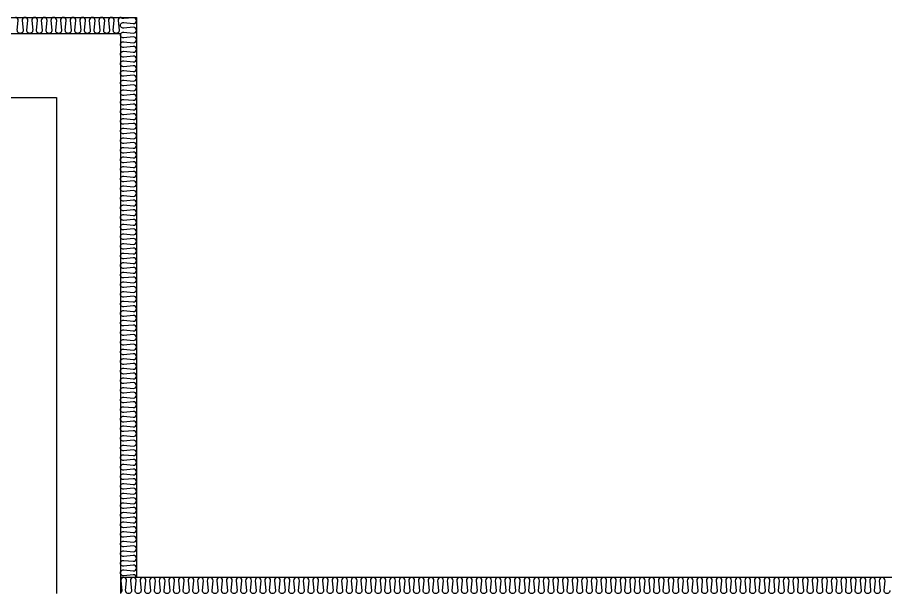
# Model space of a CAD drawing. Header units: millimetres. Extents: x -95754 to 177808, y 34455 to 150605.
# Drawn here: x 172381 to 175094, y 135205 to 137005 of the extents above; entities that cross this region are included whole.
import ezdxf

# ---------------------------------------------------------------- set-up
doc = ezdxf.new("R2010")
doc.units = ezdxf.units.MM
doc.header["$LTSCALE"] = 300
doc.layers.add('A-WALL-D', color=7, linetype='Continuous')
doc.layers.add('ISL', color=251, linetype='Continuous')

msp = doc.modelspace()

# ---------------------------------------------------------------- linework, layer by layer
at = {"layer": 'A-WALL-D', "elevation": 0}
for points in [[(170953.6, 136955), (172703.6, 136955), (172703.6, 135205)], [(170953.6, 136755), (172503.6, 136755), (172503.6, 135205)]]:
    msp.add_lwpolyline(points, dxfattribs=at)
at = {"layer": 'ISL', "elevation": 0}
for points in [[(171003.6, 137005), (172753.6, 137005), (172753.6, 135255)], [(177003.6, 135445), (177003.6, 135255), (172703.6, 135255)]]:
    msp.add_lwpolyline(points, dxfattribs=at)
for points in [[(172705.1, 137005, 0.44469), (172696.1, 136995), (172699.1, 136965, -1.108889), (172681.1, 136965), (172684.1, 136995, 0.44469), (172675.1, 137005, 0.44469), (172666.1, 136995), (172669.1, 136965, -1.108889), (172651.1, 136965), (172654.1, 136995, 0.44469), (172645.1, 137005, 0.44469), (172636.1, 136995), (172639.1, 136965, -1.108889), (172621.1, 136965), (172624.1, 136995, 0.44469), (172615.1, 137005, 0.44469), (172606.1, 136995), (172609.1, 136965, -1.108889), (172591.1, 136965), (172594.1, 136995, 0.44469), (172585.1, 137005, 0.44469), (172576.1, 136995), (172579.1, 136965, -1.108889), (172561.1, 136965), (172564.1, 136995, 0.44469), (172555.1, 137005, 0.44469), (172546.1, 136995), (172549.1, 136965, -1.108889), (172531.1, 136965), (172534.1, 136995, 0.44469), (172525.1, 137005, 0.44469), (172516.1, 136995), (172519.1, 136965, -1.108889), (172501.1, 136965), (172504.1, 136995, 0.44469), (172495.1, 137005, 0.44469), (172486.1, 136995), (172489.1, 136965, -1.108889), (172471.1, 136965), (172474.1, 136995, 0.44469), (172465.1, 137005, 0.44469), (172456.1, 136995), (172459.1, 136965, -1.108889), (172441.1, 136965), (172444.1, 136995, 0.44469), (172435.1, 137005, 0.44469), (172426.1, 136995), (172429.1, 136965, -1.108889), (172411.1, 136965), (172414.1, 136995, 0.44469), (172405.1, 137005, 0.44469), (172396.1, 136995), (172399.1, 136965, -1.108889), (172381.1, 136965), (172384.1, 136995, 0.44469), (172375.1, 137005, 0.44469)], [(172753.6, 135255, 0.44469), (172743.6, 135264), (172713.6, 135261, -1.108889), (172713.6, 135279), (172743.6, 135276, 0.44469), (172753.6, 135285, 0.44469), (172743.6, 135294), (172713.6, 135291, -1.108889), (172713.6, 135309), (172743.6, 135306, 0.44469), (172753.6, 135315, 0.44469), (172743.6, 135324), (172713.6, 135321, -1.108889), (172713.6, 135339), (172743.6, 135336, 0.44469), (172753.6, 135345, 0.44469), (172743.6, 135354), (172713.6, 135351, -1.108889), (172713.6, 135369), (172743.6, 135366, 0.44469), (172753.6, 135375, 0.44469), (172743.6, 135384), (172713.6, 135381, -1.108889), (172713.6, 135399), (172743.6, 135396, 0.44469), (172753.6, 135405, 0.44469), (172743.6, 135414), (172713.6, 135411, -1.108889), (172713.6, 135429), (172743.6, 135426, 0.44469), (172753.6, 135435, 0.44469), (172743.6, 135444), (172713.6, 135441, -1.108889), (172713.6, 135459), (172743.6, 135456, 0.44469), (172753.6, 135465, 0.44469), (172743.6, 135474), (172713.6, 135471, -1.108889), (172713.6, 135489), (172743.6, 135486, 0.44469), (172753.6, 135495, 0.44469), (172743.6, 135504), (172713.6, 135501, -1.108889), (172713.6, 135519), (172743.6, 135516, 0.44469), (172753.6, 135525, 0.44469), (172743.6, 135534), (172713.6, 135531, -1.108889), (172713.6, 135549), (172743.6, 135546, 0.44469), (172753.6, 135555, 0.44469), (172743.6, 135564), (172713.6, 135561, -1.108889), (172713.6, 135579), (172743.6, 135576, 0.44469), (172753.6, 135585, 0.44469), (172743.6, 135594), (172713.6, 135591, -1.108889), (172713.6, 135609), (172743.6, 135606, 0.44469), (172753.6, 135615, 0.44469), (172743.6, 135624), (172713.6, 135621, -1.108889), (172713.6, 135639), (172743.6, 135636, 0.44469), (172753.6, 135645, 0.44469), (172743.6, 135654), (172713.6, 135651, -1.108889), (172713.6, 135669), (172743.6, 135666, 0.44469), (172753.6, 135675, 0.44469), (172743.6, 135684), (172713.6, 135681, -1.108889), (172713.6, 135699), (172743.6, 135696, 0.44469), (172753.6, 135705, 0.44469), (172743.6, 135714), (172713.6, 135711, -1.108889), (172713.6, 135729), (172743.6, 135726, 0.44469), (172753.6, 135735, 0.44469), (172743.6, 135744), (172713.6, 135741, -1.108889), (172713.6, 135759), (172743.6, 135756, 0.44469), (172753.6, 135765, 0.44469), (172743.6, 135774), (172713.6, 135771, -1.108889), (172713.6, 135789), (172743.6, 135786, 0.44469), (172753.6, 135795, 0.44469), (172743.6, 135804), (172713.6, 135801, -1.108889), (172713.6, 135819), (172743.6, 135816, 0.44469), (172753.6, 135825, 0.44469), (172743.6, 135834), (172713.6, 135831, -1.108889), (172713.6, 135849), (172743.6, 135846, 0.44469), (172753.6, 135855, 0.44469), (172743.6, 135864), (172713.6, 135861, -1.108889), (172713.6, 135879), (172743.6, 135876, 0.44469), (172753.6, 135885, 0.44469), (172743.6, 135894), (172713.6, 135891, -1.108889), (172713.6, 135909), (172743.6, 135906, 0.44469), (172753.6, 135915, 0.44469), (172743.6, 135924), (172713.6, 135921, -1.108889), (172713.6, 135939), (172743.6, 135936, 0.44469), (172753.6, 135945, 0.44469), (172743.6, 135954), (172713.6, 135951, -1.108889), (172713.6, 135969), (172743.6, 135966, 0.44469), (172753.6, 135975, 0.44469), (172743.6, 135984), (172713.6, 135981, -1.108889), (172713.6, 135999), (172743.6, 135996, 0.44469), (172753.6, 136005, 0.44469), (172743.6, 136014), (172713.6, 136011, -1.108889), (172713.6, 136029), (172743.6, 136026, 0.44469), (172753.6, 136035, 0.44469), (172743.6, 136044), (172713.6, 136041, -1.108889), (172713.6, 136059), (172743.6, 136056, 0.44469), (172753.6, 136065, 0.44469), (172743.6, 136074), (172713.6, 136071, -1.108889), (172713.6, 136089), (172743.6, 136086, 0.44469), (172753.6, 136095, 0.44469), (172743.6, 136104), (172713.6, 136101, -1.108889), (172713.6, 136119), (172743.6, 136116, 0.44469), (172753.6, 136125, 0.44469), (172743.6, 136134), (172713.6, 136131, -1.108889), (172713.6, 136149), (172743.6, 136146, 0.44469), (172753.6, 136155, 0.44469), (172743.6, 136164), (172713.6, 136161, -1.108889), (172713.6, 136179), (172743.6, 136176, 0.44469), (172753.6, 136185, 0.44469), (172743.6, 136194), (172713.6, 136191, -1.108889), (172713.6, 136209), (172743.6, 136206, 0.44469), (172753.6, 136215, 0.44469), (172743.6, 136224), (172713.6, 136221, -1.108889), (172713.6, 136239), (172743.6, 136236, 0.44469), (172753.6, 136245, 0.44469), (172743.6, 136254), (172713.6, 136251, -1.108889), (172713.6, 136269), (172743.6, 136266, 0.44469), (172753.6, 136275, 0.44469), (172743.6, 136284), (172713.6, 136281, -1.108889), (172713.6, 136299), (172743.6, 136296, 0.44469), (172753.6, 136305, 0.44469), (172743.6, 136314), (172713.6, 136311, -1.108889), (172713.6, 136329), (172743.6, 136326, 0.44469), (172753.6, 136335, 0.44469), (172743.6, 136344), (172713.6, 136341, -1.108889), (172713.6, 136359), (172743.6, 136356, 0.44469), (172753.6, 136365, 0.44469), (172743.6, 136374), (172713.6, 136371, -1.108889), (172713.6, 136389), (172743.6, 136386, 0.44469), (172753.6, 136395, 0.44469), (172743.6, 136404), (172713.6, 136401, -1.108889), (172713.6, 136419), (172743.6, 136416, 0.44469), (172753.6, 136425, 0.44469), (172743.6, 136434), (172713.6, 136431, -1.108889), (172713.6, 136449), (172743.6, 136446, 0.44469), (172753.6, 136455, 0.44469), (172743.6, 136464), (172713.6, 136461, -1.108889), (172713.6, 136479), (172743.6, 136476, 0.44469), (172753.6, 136485, 0.44469), (172743.6, 136494), (172713.6, 136491, -1.108889), (172713.6, 136509), (172743.6, 136506, 0.44469), (172753.6, 136515, 0.44469), (172743.6, 136524), (172713.6, 136521, -1.108889), (172713.6, 136539), (172743.6, 136536, 0.44469), (172753.6, 136545, 0.44469), (172743.6, 136554), (172713.6, 136551, -1.108889), (172713.6, 136569), (172743.6, 136566, 0.44469), (172753.6, 136575, 0.44469), (172743.6, 136584), (172713.6, 136581, -1.108889), (172713.6, 136599), (172743.6, 136596, 0.44469), (172753.6, 136605, 0.44469), (172743.6, 136614), (172713.6, 136611, -1.108889), (172713.6, 136629), (172743.6, 136626, 0.44469), (172753.6, 136635, 0.44469), (172743.6, 136644), (172713.6, 136641, -1.108889), (172713.6, 136659), (172743.6, 136656, 0.44469), (172753.6, 136665, 0.44469), (172743.6, 136674), (172713.6, 136671, -1.108889), (172713.6, 136689), (172743.6, 136686, 0.44469), (172753.6, 136695, 0.44469), (172743.6, 136704), (172713.6, 136701, -1.108889), (172713.6, 136719), (172743.6, 136716, 0.44469), (172753.6, 136725, 0.44469), (172743.6, 136734), (172713.6, 136731, -1.108889), (172713.6, 136749), (172743.6, 136746, 0.44469), (172753.6, 136755, 0.44469), (172743.6, 136764), (172713.6, 136761, -1.108889), (172713.6, 136779), (172743.6, 136776, 0.44469), (172753.6, 136785, 0.44469), (172743.6, 136794), (172713.6, 136791, -1.108889), (172713.6, 136809), (172743.6, 136806, 0.44469), (172753.6, 136815, 0.44469), (172743.6, 136824), (172713.6, 136821, -1.108889), (172713.6, 136839), (172743.6, 136836, 0.44469), (172753.6, 136845, 0.44469), (172743.6, 136854), (172713.6, 136851, -1.108889), (172713.6, 136869), (172743.6, 136866, 0.44469), (172753.6, 136875, 0.44469), (172743.6, 136884), (172713.6, 136881, -1.108889), (172713.6, 136899), (172743.6, 136896, 0.44469), (172753.6, 136905, 0.44469), (172743.6, 136914), (172713.6, 136911, -1.108889), (172713.6, 136929), (172743.6, 136926, 0.44469), (172753.6, 136935, 0.44469), (172743.6, 136944), (172713.6, 136941, -1.108889), (172713.6, 136959), (172743.6, 136956, 0.44469), (172753.6, 136965, 0.44469), (172743.6, 136974), (172713.6, 136971, -1.108889), (172713.6, 136989), (172743.6, 136986, 0.44469), (172753.6, 136995, 0.44469), (172743.6, 137004), (172713.6, 137001, -0.279402), (172705.1, 137005)], [(175107.6, 135215, -1.108889), (175089.6, 135215), (175092.6, 135245, 0.44469), (175083.6, 135255, 0.44469), (175074.6, 135245), (175077.6, 135215, -1.108889), (175059.6, 135215), (175062.6, 135245, 0.44469), (175053.6, 135255, 0.44469), (175044.6, 135245), (175047.6, 135215, -1.108889), (175029.6, 135215), (175032.6, 135245, 0.44469), (175023.6, 135255, 0.44469), (175014.6, 135245), (175017.6, 135215, -1.108889), (174999.6, 135215), (175002.6, 135245, 0.44469), (174993.6, 135255, 0.44469), (174984.6, 135245), (174987.6, 135215, -1.108889), (174969.6, 135215), (174972.6, 135245, 0.44469), (174963.6, 135255, 0.44469), (174954.6, 135245), (174957.6, 135215, -1.108889), (174939.6, 135215), (174942.6, 135245, 0.44469), (174933.6, 135255, 0.44469), (174924.6, 135245), (174927.6, 135215, -1.108889), (174909.6, 135215), (174912.6, 135245, 0.44469), (174903.6, 135255, 0.44469), (174894.6, 135245), (174897.6, 135215, -1.108889), (174879.6, 135215), (174882.6, 135245, 0.44469), (174873.6, 135255, 0.44469), (174864.6, 135245), (174867.6, 135215, -1.108889), (174849.6, 135215), (174852.6, 135245, 0.44469), (174843.6, 135255, 0.44469), (174834.6, 135245), (174837.6, 135215, -1.108889), (174819.6, 135215), (174822.6, 135245, 0.44469), (174813.6, 135255, 0.44469), (174804.6, 135245), (174807.6, 135215, -1.108889), (174789.6, 135215), (174792.6, 135245, 0.44469), (174783.6, 135255, 0.44469), (174774.6, 135245), (174777.6, 135215, -1.108889), (174759.6, 135215), (174762.6, 135245, 0.44469), (174753.6, 135255, 0.44469), (174744.6, 135245), (174747.6, 135215, -1.108889), (174729.6, 135215), (174732.6, 135245, 0.44469), (174723.6, 135255, 0.44469), (174714.6, 135245), (174717.6, 135215, -1.108889), (174699.6, 135215), (174702.6, 135245, 0.44469), (174693.6, 135255, 0.44469), (174684.6, 135245), (174687.6, 135215, -1.108889), (174669.6, 135215), (174672.6, 135245, 0.44469), (174663.6, 135255, 0.44469), (174654.6, 135245), (174657.6, 135215, -1.108889), (174639.6, 135215), (174642.6, 135245, 0.44469), (174633.6, 135255, 0.44469), (174624.6, 135245), (174627.6, 135215, -1.108889), (174609.6, 135215), (174612.6, 135245, 0.44469), (174603.6, 135255, 0.44469), (174594.6, 135245), (174597.6, 135215, -1.108889), (174579.6, 135215), (174582.6, 135245, 0.44469), (174573.6, 135255, 0.44469), (174564.6, 135245), (174567.6, 135215, -1.108889), (174549.6, 135215), (174552.6, 135245, 0.44469), (174543.6, 135255, 0.44469), (174534.6, 135245), (174537.6, 135215, -1.108889), (174519.6, 135215), (174522.6, 135245, 0.44469), (174513.6, 135255, 0.44469), (174504.6, 135245), (174507.6, 135215, -1.108889), (174489.6, 135215), (174492.6, 135245, 0.44469), (174483.6, 135255, 0.44469), (174474.6, 135245), (174477.6, 135215, -1.108889), (174459.6, 135215), (174462.6, 135245, 0.44469), (174453.6, 135255, 0.44469), (174444.6, 135245), (174447.6, 135215, -1.108889), (174429.6, 135215), (174432.6, 135245, 0.44469), (174423.6, 135255, 0.44469), (174414.6, 135245), (174417.6, 135215, -1.108889), (174399.6, 135215), (174402.6, 135245, 0.44469), (174393.6, 135255, 0.44469), (174384.6, 135245), (174387.6, 135215, -1.108889), (174369.6, 135215), (174372.6, 135245, 0.44469), (174363.6, 135255, 0.44469), (174354.6, 135245), (174357.6, 135215, -1.108889), (174339.6, 135215), (174342.6, 135245, 0.44469), (174333.6, 135255, 0.44469), (174324.6, 135245), (174327.6, 135215, -1.108889), (174309.6, 135215), (174312.6, 135245, 0.44469), (174303.6, 135255, 0.44469), (174294.6, 135245), (174297.6, 135215, -1.108889), (174279.6, 135215), (174282.6, 135245, 0.44469), (174273.6, 135255, 0.44469), (174264.6, 135245), (174267.6, 135215, -1.108889), (174249.6, 135215), (174252.6, 135245, 0.44469), (174243.6, 135255, 0.44469), (174234.6, 135245), (174237.6, 135215, -1.108889), (174219.6, 135215), (174222.6, 135245, 0.44469), (174213.6, 135255, 0.44469), (174204.6, 135245), (174207.6, 135215, -1.108889), (174189.6, 135215), (174192.6, 135245, 0.44469), (174183.6, 135255, 0.44469), (174174.6, 135245), (174177.6, 135215, -1.108889), (174159.6, 135215), (174162.6, 135245, 0.44469), (174153.6, 135255, 0.44469), (174144.6, 135245), (174147.6, 135215, -1.108889), (174129.6, 135215), (174132.6, 135245, 0.44469), (174123.6, 135255, 0.44469), (174114.6, 135245), (174117.6, 135215, -1.108889), (174099.6, 135215), (174102.6, 135245, 0.44469), (174093.6, 135255, 0.44469), (174084.6, 135245), (174087.6, 135215, -1.108889), (174069.6, 135215), (174072.6, 135245, 0.44469), (174063.6, 135255, 0.44469), (174054.6, 135245), (174057.6, 135215, -1.108889), (174039.6, 135215), (174042.6, 135245, 0.44469), (174033.6, 135255, 0.44469), (174024.6, 135245), (174027.6, 135215, -1.108889), (174009.6, 135215), (174012.6, 135245, 0.44469), (174003.6, 135255, 0.44469), (173994.6, 135245), (173997.6, 135215, -1.108889), (173979.6, 135215), (173982.6, 135245, 0.44469), (173973.6, 135255, 0.44469), (173964.6, 135245), (173967.6, 135215, -1.108889), (173949.6, 135215), (173952.6, 135245, 0.44469), (173943.6, 135255, 0.44469), (173934.6, 135245), (173937.6, 135215, -1.108889), (173919.6, 135215), (173922.6, 135245, 0.44469), (173913.6, 135255, 0.44469), (173904.6, 135245), (173907.6, 135215, -1.108889), (173889.6, 135215), (173892.6, 135245, 0.44469), (173883.6, 135255, 0.44469), (173874.6, 135245), (173877.6, 135215, -1.108889), (173859.6, 135215), (173862.6, 135245, 0.44469), (173853.6, 135255, 0.44469), (173844.6, 135245), (173847.6, 135215, -1.108889), (173829.6, 135215), (173832.6, 135245, 0.44469), (173823.6, 135255, 0.44469), (173814.6, 135245), (173817.6, 135215, -1.108889), (173799.6, 135215), (173802.6, 135245, 0.44469), (173793.6, 135255, 0.44469), (173784.6, 135245), (173787.6, 135215, -1.108889), (173769.6, 135215), (173772.6, 135245, 0.44469), (173763.6, 135255, 0.44469), (173754.6, 135245), (173757.6, 135215, -1.108889), (173739.6, 135215), (173742.6, 135245, 0.44469), (173733.6, 135255, 0.44469), (173724.6, 135245), (173727.6, 135215, -1.108889), (173709.6, 135215), (173712.6, 135245, 0.44469), (173703.6, 135255, 0.44469), (173694.6, 135245), (173697.6, 135215, -1.108889), (173679.6, 135215), (173682.6, 135245, 0.44469), (173673.6, 135255, 0.44469), (173664.6, 135245), (173667.6, 135215, -1.108889), (173649.6, 135215), (173652.6, 135245, 0.44469), (173643.6, 135255, 0.44469), (173634.6, 135245), (173637.6, 135215, -1.108889), (173619.6, 135215), (173622.6, 135245, 0.44469), (173613.6, 135255, 0.44469), (173604.6, 135245), (173607.6, 135215, -1.108889), (173589.6, 135215), (173592.6, 135245, 0.44469), (173583.6, 135255, 0.44469), (173574.6, 135245), (173577.6, 135215, -1.108889), (173559.6, 135215), (173562.6, 135245, 0.44469), (173553.6, 135255, 0.44469), (173544.6, 135245), (173547.6, 135215, -1.108889), (173529.6, 135215), (173532.6, 135245, 0.44469), (173523.6, 135255, 0.44469), (173514.6, 135245), (173517.6, 135215, -1.108889), (173499.6, 135215), (173502.6, 135245, 0.44469), (173493.6, 135255, 0.44469), (173484.6, 135245), (173487.6, 135215, -1.108889), (173469.6, 135215), (173472.6, 135245, 0.44469), (173463.6, 135255, 0.44469), (173454.6, 135245), (173457.6, 135215, -1.108889), (173439.6, 135215), (173442.6, 135245, 0.44469), (173433.6, 135255, 0.44469), (173424.6, 135245), (173427.6, 135215, -1.108889), (173409.6, 135215), (173412.6, 135245, 0.44469), (173403.6, 135255, 0.44469), (173394.6, 135245), (173397.6, 135215, -1.108889), (173379.6, 135215), (173382.6, 135245, 0.44469), (173373.6, 135255, 0.44469), (173364.6, 135245), (173367.6, 135215, -1.108889), (173349.6, 135215), (173352.6, 135245, 0.44469), (173343.6, 135255, 0.44469), (173334.6, 135245), (173337.6, 135215, -1.108889), (173319.6, 135215), (173322.6, 135245, 0.44469), (173313.6, 135255, 0.44469), (173304.6, 135245), (173307.6, 135215, -1.108889), (173289.6, 135215), (173292.6, 135245, 0.44469), (173283.6, 135255, 0.44469), (173274.6, 135245), (173277.6, 135215, -1.108889), (173259.6, 135215), (173262.6, 135245, 0.44469), (173253.6, 135255, 0.44469), (173244.6, 135245), (173247.6, 135215, -1.108889), (173229.6, 135215), (173232.6, 135245, 0.44469), (173223.6, 135255, 0.44469), (173214.6, 135245), (173217.6, 135215, -1.108889), (173199.6, 135215), (173202.6, 135245, 0.44469), (173193.6, 135255, 0.44469), (173184.6, 135245), (173187.6, 135215, -1.108889), (173169.6, 135215), (173172.6, 135245, 0.44469), (173163.6, 135255, 0.44469), (173154.6, 135245), (173157.6, 135215, -1.108889), (173139.6, 135215), (173142.6, 135245, 0.44469), (173133.6, 135255, 0.44469), (173124.6, 135245), (173127.6, 135215, -1.108889), (173109.6, 135215), (173112.6, 135245, 0.44469), (173103.6, 135255, 0.44469), (173094.6, 135245), (173097.6, 135215, -1.108889), (173079.6, 135215), (173082.6, 135245, 0.44469), (173073.6, 135255, 0.44469), (173064.6, 135245), (173067.6, 135215, -1.108889), (173049.6, 135215), (173052.6, 135245, 0.44469), (173043.6, 135255, 0.44469), (173034.6, 135245), (173037.6, 135215, -1.108889), (173019.6, 135215), (173022.6, 135245, 0.44469), (173013.6, 135255, 0.44469), (173004.6, 135245), (173007.6, 135215, -1.108889), (172989.6, 135215), (172992.6, 135245, 0.44469), (172983.6, 135255, 0.44469), (172974.6, 135245), (172977.6, 135215, -1.108889), (172959.6, 135215), (172962.6, 135245, 0.44469), (172953.6, 135255, 0.44469), (172944.6, 135245), (172947.6, 135215, -1.108889), (172929.6, 135215), (172932.6, 135245, 0.44469), (172923.6, 135255, 0.44469), (172914.6, 135245), (172917.6, 135215, -1.108889), (172899.6, 135215), (172902.6, 135245, 0.44469), (172893.6, 135255, 0.44469), (172884.6, 135245), (172887.6, 135215, -1.108889), (172869.6, 135215), (172872.6, 135245, 0.44469), (172863.6, 135255, 0.44469), (172854.6, 135245), (172857.6, 135215, -1.108889), (172839.6, 135215), (172842.6, 135245, 0.44469), (172833.6, 135255, 0.44469), (172824.6, 135245), (172827.6, 135215, -1.108889), (172809.6, 135215), (172812.6, 135245, 0.44469), (172803.6, 135255, 0.44469), (172794.6, 135245), (172797.6, 135215, -1.108889), (172779.6, 135215), (172782.6, 135245, 0.44469), (172773.6, 135255, 0.44469), (172764.6, 135245), (172767.6, 135215, -1.108889), (172749.6, 135215), (172752.6, 135245, 0.44469), (172743.6, 135255, 0.44469), (172734.6, 135245), (172737.6, 135215, -1.108889), (172719.6, 135215), (172722.6, 135245, 0.44469), (172713.6, 135255, 0.44469), (172704.6, 135245), (172707.6, 135215, -0.278687), (172703.6, 135206.5, -0.278687)]]:
    msp.add_lwpolyline(points, format="xyb", dxfattribs=at)

doc.saveas('drawing.dxf')
